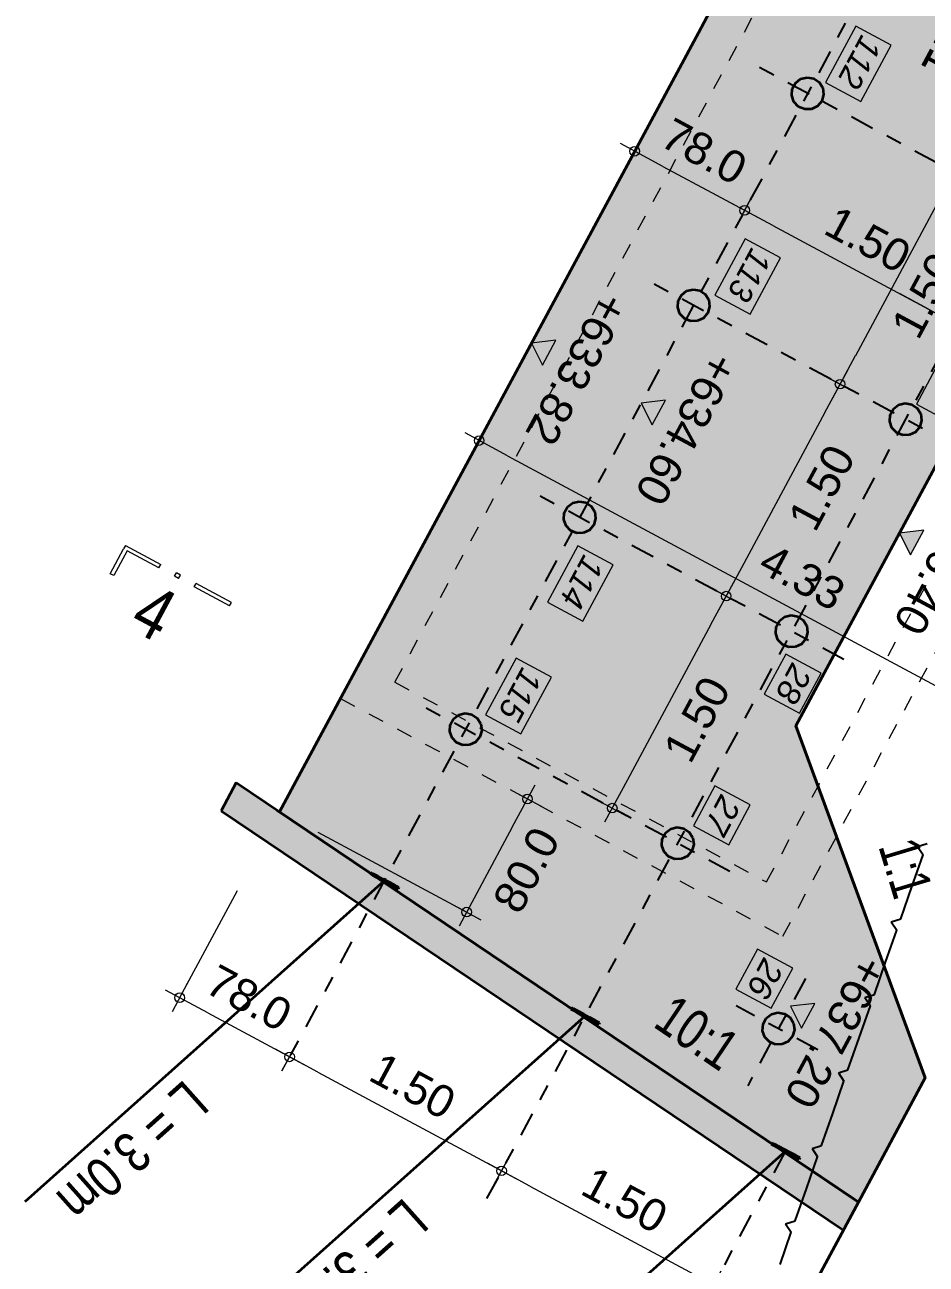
# Model space of a CAD drawing. Header units: metres. Extents: x 2711799 to 2711985, y 1236908 to 1237087.
# Drawn here: x 2711828.1 to 2711833.72, y 1236948.74 to 1236956.47 of the extents above; entities that cross this region are included whole.
import ezdxf

# ---------------------------------------------------------------- set-up
doc = ezdxf.new("R2010")
doc.units = ezdxf.units.M
doc.header["$PDMODE"] = 2
doc.header["$PDSIZE"] = -2
for name, pattern in [('ALL_S17', [0.0005, 0, -0.0005]), ('AUSGEZOGEN', [0]), ('PUNKT2_S9', [0.35, 0.15, -0.1, 0, -0.1])]:
    doc.linetypes.add(name, pattern=pattern)
for name, color, linetype, lineweight in [('XR$10$Bauteilachse', 7, 'PUNKT2_S9', 25), ('XR$10$Beton Ansicht', 7, 'AUSGEZOGEN', 35), ('XR$10$Betonierfugen', 7, 'AUSGEZOGEN', 25), ('XR$10$STANDARD_1', 7, 'AUSGEZOGEN', 13), ('XR$10$Text Decke', 7, 'AUSGEZOGEN', 18), ('XR$10$Vermassung Aushub Ebenen', 7, 'AUSGEZOGEN', 25), ('XR$10$Vermassung Decke', 7, 'AUSGEZOGEN', 18), ('XR$10$Vermassung Schnitte', 7, 'AUSGEZOGEN', 18), ('XR$10$Wand Beton bewehrt', 7, 'AUSGEZOGEN', 50), ('XR$11$Decke', 7, 'AUSGEZOGEN', 35)]:
    doc.layers.add(name, color=color, linetype=linetype, lineweight=lineweight)
doc.styles.add('ARIAL', font='arial.ttf')
doc.dimstyles.new('DIMSTYLE_4', dxfattribs={"dimtxt": 0.2, "dimasz": 0.2, "dimexe": 0, "dimexo": 0, "dimgap": 0.1, "dimtad": 2, "dimdec": 1, "dimlfac": 100, "dimrnd": 0.5, "dimzin": 4, "dimdsep": 46, "dimtxsty": 'ARIAL', "dimblk1": 'ALL_ML_KREIS', "dimblk2": 'ALL_ML_KREIS', "dimsah": 1, "dimcen": 0, "dimclrd": 7, "dimclre": 7, "dimclrt": 7, "dimadec": 0, "dimazin": 0, "dimtfac": 1, "dimtdec": 0, "dimtix": 1, "dimtmove": 2, "dimatfit": 3, "dimfxl": 0, "dimtzin": 0, "dimlwd": 0, "dimlwe": 18, "dimarcsym": 0})
doc.dimstyles.new('DIMSTYLE_6', dxfattribs={"dimtxt": 0.2, "dimasz": 0.2, "dimexe": 0, "dimexo": 0, "dimgap": 0.1, "dimtad": 2, "dimrnd": 0.005, "dimzin": 4, "dimdsep": 46, "dimtxsty": 'ARIAL', "dimblk1": 'ALL_ML_KREIS', "dimblk2": 'ALL_ML_KREIS', "dimsah": 1, "dimcen": 0, "dimclrd": 7, "dimclre": 7, "dimclrt": 7, "dimadec": 0, "dimazin": 0, "dimtfac": 1, "dimtdec": 0, "dimtix": 1, "dimtmove": 2, "dimatfit": 3, "dimfxl": 0, "dimtzin": 0, "dimlwd": 0, "dimlwe": 18, "dimarcsym": 0})
doc.dimstyles.new('DIMSTYLE_7', dxfattribs={"dimtxt": 0.2, "dimasz": 0.2, "dimexe": 0, "dimexo": 0, "dimgap": 0.1, "dimtad": 2, "dimdec": 1, "dimlfac": 100, "dimrnd": 0.5, "dimzin": 4, "dimdsep": 46, "dimtxsty": 'ARIAL', "dimblk1": 'ALL_ML_KREIS', "dimblk2": 'ALL_ML_KREIS', "dimsah": 1, "dimcen": 0, "dimclrd": 7, "dimclre": 7, "dimclrt": 7, "dimadec": 0, "dimazin": 0, "dimtfac": 1, "dimtdec": 0, "dimtix": 1, "dimtmove": 2, "dimatfit": 3, "dimfxl": 0, "dimtvp": 1.2, "dimtzin": 0, "dimlwd": 0, "dimlwe": 18, "dimarcsym": 0})

# ---------------------------------------------------------------- blocks, each defined once
blk = doc.blocks.new('MUSTERELEMENT_27')
at = {"layer": 'XR$10$Betonierfugen', "color": 7, "linetype": 'AUSGEZOGEN', "lineweight": 25, "transparency": 33554687}
for p, q in [((108.1253, -50.8872), (107.916, -50.9204)), ((107.6329, -50.9653), (107.4236, -50.9985)), ((107.8422, -50.9321), (107.6329, -50.9653)), ((107.8869, -50.9756), (107.8422, -50.9321)), ((107.8869, -50.9756), (107.916, -50.9204)), ((107.1404, -51.0434), (106.9311, -51.0766)), ((107.3497, -51.0102), (107.1404, -51.0434)), ((107.3945, -51.0537), (107.3497, -51.0102)), ((107.3945, -51.0537), (107.4236, -50.9985)), ((106.648, -51.1215), (106.4387, -51.1547)), ((106.8573, -51.0883), (106.648, -51.1215)), ((106.902, -51.1318), (106.8573, -51.0883)), ((106.902, -51.1318), (106.9311, -51.0766)), ((106.1555, -51.1996), (105.9462, -51.2328)), ((106.3648, -51.1664), (106.1555, -51.1996)), ((106.4096, -51.2099), (106.3648, -51.1664)), ((106.4096, -51.2099), (106.4387, -51.1547)), ((105.6631, -51.2777), (105.4538, -51.3109)), ((105.8724, -51.2445), (105.6631, -51.2777)), ((105.9171, -51.288), (105.8724, -51.2445)), ((105.9171, -51.288), (105.9462, -51.2328)), ((105.4247, -51.3661), (105.3799, -51.3226)), ((105.4247, -51.3661), (105.4538, -51.3109))]:
    blk.add_line(p, q, dxfattribs=at)
blk = doc.blocks.new('ALL_ML_KREIS')
at = {"color": 0, "linetype": 'ByBlock', "lineweight": -2}
for p, q in [((0, -0.5), (0, 0.5)), ((-1, 0), (0.5, 0))]:
    blk.add_line(p, q, dxfattribs=at)
blk.add_circle((0, 0), 0.15, dxfattribs=at)
blk = doc.blocks.new('*D1568')
at = {"layer": 'DEFPOINTS', "color": 0, "transparency": 16777216}
for p in [(2711831.2308, 1236951.6434), (2711829.9246, 1236951.4374), (2711830.852, 1236950.9388)]:
    blk.add_point(p, dxfattribs=at)
at = {"layer": 'XR$10$Vermassung Decke', "color": 7, "lineweight": 18, "transparency": 16777216}
blk.add_line((2711829.9246, 1236951.4374), (2711830.852, 1236950.9388), dxfattribs=at)
at = {"layer": 'XR$10$Vermassung Decke', "color": 7, "lineweight": 0, "transparency": 16777216}
blk.add_line((2711831.1361, 1236951.4673), (2711830.9467, 1236951.115), dxfattribs=at)
at = {"layer": 'XR$10$Vermassung Decke', "color": 7, "lineweight": 0, "transparency": 16777216, "xscale": 0.2, "yscale": 0.2, "zscale": 0.2}
for p, rotation in [((2711831.2308, 1236951.6434), 61.73568339642876), ((2711830.852, 1236950.9388), 241.7356833964287)]:
    blk.add_blockref('ALL_ML_KREIS', p, dxfattribs=dict(at, rotation=rotation))
at = {"layer": 'XR$10$Vermassung Decke', "color": 7, "lineweight": 18, "transparency": 16777216, "insert": (2711831.224, 1236951.2012), "char_height": 0.2, "width": 0.666667, "attachment_point": 5, "rotation": 61.73568, "style": 'ARIAL'}
blk.add_mtext('80.0', dxfattribs=at)
blk = doc.blocks.new('*D1536')
at = {"layer": 'DEFPOINTS', "color": 0, "transparency": 16777216}
for p in [(2711833.8896, 1236955.5502), (2711833.1792, 1236954.2291), (2711833.1792, 1236954.2291)]:
    blk.add_point(p, dxfattribs=at)
at = {"layer": 'XR$10$Vermassung Decke', "color": 7, "lineweight": 0, "transparency": 16777216}
blk.add_line((2711833.7948, 1236955.3741), (2711833.274, 1236954.4052), dxfattribs=at)
at = {"layer": 'XR$10$Vermassung Decke', "color": 7, "lineweight": 0, "transparency": 16777216, "xscale": 0.2, "yscale": 0.2, "zscale": 0.2}
for p, rotation in [((2711833.8896, 1236955.5502), 61.73568339642876), ((2711833.1792, 1236954.2291), 241.7356833964287)]:
    blk.add_blockref('ALL_ML_KREIS', p, dxfattribs=dict(at, rotation=rotation))
at = {"layer": 'XR$10$Vermassung Decke', "color": 7, "lineweight": 18, "transparency": 16777216, "insert": (2711833.7077, 1236954.7825), "char_height": 0.2, "width": 0.666667, "attachment_point": 5, "rotation": 61.73568, "style": 'ARIAL'}
blk.add_mtext('1.50', dxfattribs=at)
blk = doc.blocks.new('*D1537')
at = {"layer": 'DEFPOINTS', "color": 0, "transparency": 16777216}
for p in [(2711833.1792, 1236954.2291), (2711832.4689, 1236952.9079), (2711832.4689, 1236952.9079)]:
    blk.add_point(p, dxfattribs=at)
at = {"layer": 'XR$10$Vermassung Decke', "color": 7, "lineweight": 0, "transparency": 16777216}
blk.add_line((2711833.0845, 1236954.0529), (2711832.5636, 1236953.0841), dxfattribs=at)
at = {"layer": 'XR$10$Vermassung Decke', "color": 7, "lineweight": 0, "transparency": 16777216, "xscale": 0.2, "yscale": 0.2, "zscale": 0.2}
for p, rotation in [((2711833.1792, 1236954.2291), 61.73568339642876), ((2711832.4689, 1236952.9079), 241.7356833964287)]:
    blk.add_blockref('ALL_ML_KREIS', p, dxfattribs=dict(at, rotation=rotation))
at = {"layer": 'XR$10$Vermassung Decke', "color": 7, "lineweight": 18, "transparency": 16777216, "insert": (2711833.0645, 1236953.5842), "char_height": 0.2, "width": 0.666667, "attachment_point": 5, "rotation": 61.73568, "style": 'ARIAL'}
blk.add_mtext('1.50', dxfattribs=at)
blk = doc.blocks.new('*D1538')
at = {"layer": 'DEFPOINTS', "color": 0, "transparency": 16777216}
for p in [(2711832.4689, 1236952.9079), (2711831.7586, 1236951.5868), (2711831.7586, 1236951.5868)]:
    blk.add_point(p, dxfattribs=at)
at = {"layer": 'XR$10$Vermassung Decke', "color": 7, "lineweight": 0, "transparency": 16777216}
blk.add_line((2711832.3742, 1236952.7318), (2711831.8533, 1236951.7629), dxfattribs=at)
at = {"layer": 'XR$10$Vermassung Decke', "color": 7, "lineweight": 0, "transparency": 16777216, "xscale": 0.2, "yscale": 0.2, "zscale": 0.2}
for p, rotation in [((2711832.4689, 1236952.9079), 61.73568339642876), ((2711831.7586, 1236951.5868), 241.7356833964287)]:
    blk.add_blockref('ALL_ML_KREIS', p, dxfattribs=dict(at, rotation=rotation))
at = {"layer": 'XR$10$Vermassung Decke', "color": 7, "lineweight": 18, "transparency": 16777216, "insert": (2711832.2871, 1236952.1402), "char_height": 0.2, "width": 0.666667, "attachment_point": 5, "rotation": 61.73568, "style": 'ARIAL'}
blk.add_mtext('1.50', dxfattribs=at)
blk = doc.blocks.new('*D1539')
at = {"layer": 'DEFPOINTS', "color": 0, "transparency": 16777216}
for p in [(2711830.9295, 1236953.8776), (2711834.7433, 1236951.8272), (2711833.8261, 1236950.1213)]:
    blk.add_point(p, dxfattribs=at)
at = {"layer": 'XR$10$Vermassung Decke', "color": 7, "lineweight": 0, "transparency": 16777216}
blk.add_line((2711831.1057, 1236953.7829), (2711834.5671, 1236951.9219), dxfattribs=at)
at = {"layer": 'XR$10$Vermassung Decke', "color": 7, "lineweight": 18, "transparency": 16777216}
blk.add_line((2711833.8261, 1236950.1213), (2711834.7433, 1236951.8272), dxfattribs=at)
at = {"layer": 'XR$10$Vermassung Decke', "color": 7, "lineweight": 0, "transparency": 16777216, "xscale": 0.2, "yscale": 0.2, "zscale": 0.2}
for p, rotation in [((2711830.9295, 1236953.8776), 151.7356834027459), ((2711834.7433, 1236951.8272), 331.7356834027458)]:
    blk.add_blockref('ALL_ML_KREIS', p, dxfattribs=dict(at, rotation=rotation))
at = {"layer": 'XR$10$Vermassung Decke', "color": 7, "lineweight": 18, "transparency": 16777216, "insert": (2711832.9434, 1236953.026), "char_height": 0.2, "width": 0.666667, "attachment_point": 5, "rotation": 331.73568, "style": 'ARIAL'}
blk.add_mtext('4.33', dxfattribs=at)
blk = doc.blocks.new('*D1540')
at = {"layer": 'DEFPOINTS', "color": 0, "transparency": 16777216}
for p in [(2711829.4212, 1236951.0721), (2711829.7479, 1236950.0365), (2711829.7479, 1236950.0365)]:
    blk.add_point(p, dxfattribs=at)
at = {"layer": 'XR$10$Vermassung Decke', "color": 7, "lineweight": 18, "transparency": 16777216}
blk.add_line((2711829.4212, 1236951.0721), (2711829.0625, 1236950.405), dxfattribs=at)
at = {"layer": 'XR$10$Vermassung Decke', "color": 7, "lineweight": 0, "transparency": 16777216}
blk.add_line((2711829.2387, 1236950.3103), (2711829.5718, 1236950.1312), dxfattribs=at)
at = {"layer": 'XR$10$Vermassung Decke', "color": 7, "lineweight": 0, "transparency": 16777216, "xscale": 0.2, "yscale": 0.2, "zscale": 0.2}
for p, rotation in [((2711829.0625, 1236950.405), 151.7356834027459), ((2711829.7479, 1236950.0365), 331.7356834027458)]:
    blk.add_blockref('ALL_ML_KREIS', p, dxfattribs=dict(at, rotation=rotation))
at = {"layer": 'XR$10$Vermassung Decke', "color": 7, "lineweight": 18, "transparency": 16777216, "insert": (2711829.4948, 1236950.4035), "char_height": 0.2, "width": 0.666667, "attachment_point": 5, "rotation": 331.73568, "style": 'ARIAL'}
blk.add_mtext('78.0', dxfattribs=at)
blk = doc.blocks.new('*D1541')
at = {"layer": 'DEFPOINTS', "color": 0, "transparency": 16777216}
for p in [(2711829.7479, 1236950.0365), (2711831.0691, 1236949.3261), (2711831.0691, 1236949.3261)]:
    blk.add_point(p, dxfattribs=at)
at = {"layer": 'XR$10$Vermassung Decke', "color": 7, "lineweight": 0, "transparency": 16777216}
blk.add_line((2711829.9241, 1236949.9417), (2711830.8929, 1236949.4209), dxfattribs=at)
at = {"layer": 'XR$10$Vermassung Decke', "color": 7, "lineweight": 0, "transparency": 16777216, "xscale": 0.2, "yscale": 0.2, "zscale": 0.2}
for p, rotation in [((2711829.7479, 1236950.0365), 151.7356834027459), ((2711831.0691, 1236949.3261), 331.7356834027458)]:
    blk.add_blockref('ALL_ML_KREIS', p, dxfattribs=dict(at, rotation=rotation))
at = {"layer": 'XR$10$Vermassung Decke', "color": 7, "lineweight": 18, "transparency": 16777216, "insert": (2711830.5157, 1236949.8546), "char_height": 0.2, "width": 0.666667, "attachment_point": 5, "rotation": 331.73568, "style": 'ARIAL'}
blk.add_mtext('1.50', dxfattribs=at)
blk = doc.blocks.new('*D1542')
at = {"layer": 'DEFPOINTS', "color": 0, "transparency": 16777216}
for p in [(2711831.0691, 1236949.3261), (2711832.3903, 1236948.6158), (2711832.3903, 1236948.6158)]:
    blk.add_point(p, dxfattribs=at)
at = {"layer": 'XR$10$Vermassung Decke', "color": 7, "lineweight": 0, "transparency": 16777216}
blk.add_line((2711831.2453, 1236949.2314), (2711832.2141, 1236948.7105), dxfattribs=at)
at = {"layer": 'XR$10$Vermassung Decke', "color": 7, "lineweight": 0, "transparency": 16777216, "xscale": 0.2, "yscale": 0.2, "zscale": 0.2}
for p, rotation in [((2711831.0691, 1236949.3261), 151.7356834027459), ((2711832.3903, 1236948.6158), 331.7356834027458)]:
    blk.add_blockref('ALL_ML_KREIS', p, dxfattribs=dict(at, rotation=rotation))
at = {"layer": 'XR$10$Vermassung Decke', "color": 7, "lineweight": 18, "transparency": 16777216, "insert": (2711831.8369, 1236949.1443), "char_height": 0.2, "width": 0.666667, "attachment_point": 5, "rotation": 331.73568, "style": 'ARIAL'}
blk.add_mtext('1.50', dxfattribs=at)
blk = doc.blocks.new('*D1498')
at = {"layer": 'DEFPOINTS', "color": 0, "transparency": 16777216}
for p in [(2711831.899, 1236955.6808), (2711832.5844, 1236955.3123), (2711832.5844, 1236955.3123)]:
    blk.add_point(p, dxfattribs=at)
at = {"layer": 'XR$10$Vermassung Decke', "color": 7, "lineweight": 0, "transparency": 16777216}
blk.add_line((2711832.0752, 1236955.5861), (2711832.4083, 1236955.407), dxfattribs=at)
at = {"layer": 'XR$10$Vermassung Decke', "color": 7, "lineweight": 0, "transparency": 16777216, "xscale": 0.2, "yscale": 0.2, "zscale": 0.2}
for p, rotation in [((2711831.899, 1236955.6808), 151.7356834027459), ((2711832.5844, 1236955.3123), 331.7356834027458)]:
    blk.add_blockref('ALL_ML_KREIS', p, dxfattribs=dict(at, rotation=rotation))
at = {"layer": 'XR$10$Vermassung Decke', "color": 7, "lineweight": 18, "transparency": 16777216, "insert": (2711832.3313, 1236955.6793), "char_height": 0.2, "width": 0.666667, "attachment_point": 5, "rotation": 331.73568, "style": 'ARIAL'}
blk.add_mtext('78.0', dxfattribs=at)
blk = doc.blocks.new('*D1499')
at = {"layer": 'DEFPOINTS', "color": 0, "transparency": 16777216}
for p in [(2711832.5844, 1236955.3123), (2711833.9056, 1236954.602), (2711833.9056, 1236954.602)]:
    blk.add_point(p, dxfattribs=at)
at = {"layer": 'XR$10$Vermassung Decke', "color": 7, "lineweight": 0, "transparency": 16777216}
blk.add_line((2711832.7606, 1236955.2176), (2711833.7294, 1236954.6967), dxfattribs=at)
at = {"layer": 'XR$10$Vermassung Decke', "color": 7, "lineweight": 0, "transparency": 16777216, "xscale": 0.2, "yscale": 0.2, "zscale": 0.2}
for p, rotation in [((2711832.5844, 1236955.3123), 151.7356834027459), ((2711833.9056, 1236954.602), 331.7356834027458)]:
    blk.add_blockref('ALL_ML_KREIS', p, dxfattribs=dict(at, rotation=rotation))
at = {"layer": 'XR$10$Vermassung Decke', "color": 7, "lineweight": 18, "transparency": 16777216, "insert": (2711833.3522, 1236955.1304), "char_height": 0.2, "width": 0.666667, "attachment_point": 5, "rotation": 331.73568, "style": 'ARIAL'}
blk.add_mtext('1.50', dxfattribs=at)
blk = doc.blocks.new('*D1500')
at = {"layer": 'DEFPOINTS', "color": 0, "transparency": 16777216}
for p in [(2711833.9056, 1236954.602), (2711834.1714, 1236954.4591), (2711834.1714, 1236954.4591)]:
    blk.add_point(p, dxfattribs=at)
at = {"layer": 'XR$10$Vermassung Decke', "color": 7, "lineweight": 0, "transparency": 16777216}
for p, q in [((2711833.7294, 1236954.6967), (2711833.5533, 1236954.7914)), ((2711833.9056, 1236954.602), (2711834.1714, 1236954.4591)), ((2711834.3475, 1236954.3643), (2711834.5237, 1236954.2696))]:
    blk.add_line(p, q, dxfattribs=at)
at = {"layer": 'XR$10$Vermassung Decke', "color": 7, "lineweight": 0, "transparency": 16777216, "xscale": 0.2, "yscale": 0.2, "zscale": 0.2}
for p, rotation in [((2711833.9056, 1236954.602), 331.7356834027458), ((2711834.1714, 1236954.4591), 151.7356834027459)]:
    blk.add_blockref('ALL_ML_KREIS', p, dxfattribs=dict(at, rotation=rotation))
at = {"layer": 'XR$10$Vermassung Decke', "color": 7, "lineweight": 18, "transparency": 16777216, "insert": (2711834.397, 1236954.5689), "char_height": 0.2, "width": 0.666667, "attachment_point": 5, "rotation": 331.73568, "style": 'ARIAL'}
blk.add_mtext('30.0', dxfattribs=at)
blk = doc.blocks.new('COMPLEX_KOTENVERMASSUNG_4')
at = {"layer": 'XR$10$Vermassung Schnitte', "linetype": 'AUSGEZOGEN', "lineweight": 18, "transparency": 33554687}
for points in [[(106.7654, -51.4669), (106.5904, -51.4669), (106.6779, -51.5919)], [(103.8454, -52.2652), (103.6704, -52.2652), (103.7579, -52.3902)], [(103.895, -54.0669), (103.72, -54.0669), (103.8075, -54.1919)], [(103.8891, -54.8452), (103.7141, -54.8452), (103.8016, -54.9702)]]:
    blk.add_hatch(color=7, dxfattribs=at).paths.add_polyline_path(points)
at = {"layer": 'XR$10$Vermassung Schnitte', "color": 7, "linetype": 'AUSGEZOGEN', "lineweight": 18, "transparency": 33554687}
for p, q in [((106.7654, -51.4669), (106.5904, -51.4669)), ((106.5904, -51.4669), (106.6779, -51.5919)), ((106.6779, -51.5919), (106.7654, -51.4669)), ((106.6779, -51.5919), (106.6779, -51.5919)), ((106.6779, -51.5919), (106.6779, -51.5919)), ((106.6779, -51.5919), (106.6779, -51.5919)), ((106.6779, -51.5919), (106.6779, -51.5919)), ((103.8454, -52.2652), (103.6704, -52.2652)), ((103.6704, -52.2652), (103.7579, -52.3902)), ((103.7579, -52.3902), (103.8454, -52.2652)), ((103.7579, -52.3902), (103.7579, -52.3902)), ((103.7579, -52.3902), (103.7579, -52.3902)), ((103.7579, -52.3902), (103.7579, -52.3902)), ((103.7579, -52.3902), (103.7579, -52.3902)), ((103.895, -54.0669), (103.72, -54.0669)), ((103.72, -54.0669), (103.8075, -54.1919)), ((103.8075, -54.1919), (103.895, -54.0669)), ((103.8075, -54.1919), (103.8075, -54.1919)), ((103.8075, -54.1919), (103.8075, -54.1919)), ((103.8075, -54.1919), (103.8075, -54.1919)), ((103.8075, -54.1919), (103.8075, -54.1919)), ((103.8891, -54.8452), (103.7141, -54.8452)), ((103.7141, -54.8452), (103.8016, -54.9702)), ((103.8016, -54.9702), (103.8891, -54.8452)), ((103.8016, -54.9702), (103.8016, -54.9702)), ((103.8016, -54.9702), (103.8016, -54.9702)), ((103.8016, -54.9702), (103.8016, -54.9702)), ((103.8016, -54.9702), (103.8016, -54.9702))]:
    blk.add_line(p, q, dxfattribs=at)
at = {"layer": 'XR$10$Vermassung Schnitte', "color": 7, "linetype": 'AUSGEZOGEN', "lineweight": 18, "transparency": 33554687, "char_height": 0.2, "width": 1.11716, "attachment_point": 7, "style": 'ARIAL'}
for s, insert in [('\\W1.00;+637.20', (106.1758, -51.3669)), ('\\W1.00;+636.40', (103.2557, -52.1652)), ('\\W1.00;+634.60', (103.3054, -53.9669)), ('\\W1.00;+633.82', (103.3001, -54.7452))]:
    blk.add_mtext(s, dxfattribs=dict(at, insert=insert))

msp = doc.modelspace()

# ---------------------------------------------------------------- hatches: boundary and pattern name
at = {"layer": 'XR$10$Wand Beton bewehrt', "linetype": 'AUSGEZOGEN', "lineweight": 35, "transparency": 33554687}
for points in [[(2711833.0376, 1236955.9621), (2711833.0645, 1236955.9938), (2711833.0762, 1236956.0337), (2711833.0706, 1236956.0749), (2711833.0487, 1236956.1103), (2711833.0143, 1236956.1337), (2711832.9734, 1236956.1411), (2711832.933, 1236956.1312), (2711832.9001, 1236956.1058), (2711832.8804, 1236956.0692), (2711832.8773, 1236956.0277), (2711832.8914, 1236955.9886), (2711832.9201, 1236955.9585), (2711832.9586, 1236955.9428), (2711833.0002, 1236955.944)], [(2711832.2899, 1236954.6229), (2711832.3273, 1236954.6409), (2711832.3542, 1236954.6727), (2711832.3658, 1236954.7126), (2711832.3602, 1236954.7538), (2711832.3384, 1236954.7891), (2711832.304, 1236954.8125), (2711832.2631, 1236954.82), (2711832.2227, 1236954.8101), (2711832.1898, 1236954.7846), (2711832.1701, 1236954.748), (2711832.167, 1236954.7065), (2711832.1811, 1236954.6674), (2711832.2098, 1236954.6374), (2711832.2483, 1236954.6216)], [(2711833.6485, 1236953.9306), (2711833.6754, 1236953.9623), (2711833.687, 1236954.0023), (2711833.6814, 1236954.0435), (2711833.6595, 1236954.0788), (2711833.6252, 1236954.1022), (2711833.5843, 1236954.1096), (2711833.5439, 1236954.0998), (2711833.511, 1236954.0743), (2711833.4913, 1236954.0377), (2711833.4882, 1236953.9962), (2711833.5022, 1236953.9571), (2711833.531, 1236953.9271), (2711833.5695, 1236953.9113), (2711833.611, 1236953.9126)], [(2711831.617, 1236953.3198), (2711831.6439, 1236953.3515), (2711831.6555, 1236953.3914), (2711831.6499, 1236953.4326), (2711831.6281, 1236953.468), (2711831.5937, 1236953.4914), (2711831.5528, 1236953.4988), (2711831.5124, 1236953.4889), (2711831.4795, 1236953.4635), (2711831.4598, 1236953.4269), (2711831.4567, 1236953.3854), (2711831.4708, 1236953.3462), (2711831.4995, 1236953.3162), (2711831.538, 1236953.3004), (2711831.5796, 1236953.3017)], [(2711832.9382, 1236952.6095), (2711832.965, 1236952.6412), (2711832.9767, 1236952.6811), (2711832.9711, 1236952.7223), (2711832.9492, 1236952.7577), (2711832.9149, 1236952.7811), (2711832.8739, 1236952.7885), (2711832.8335, 1236952.7786), (2711832.8007, 1236952.7532), (2711832.781, 1236952.7165), (2711832.7779, 1236952.6751), (2711832.7919, 1236952.6359), (2711832.8207, 1236952.6059), (2711832.8592, 1236952.5901), (2711832.9007, 1236952.5914)], [(2711830.9067, 1236951.9986), (2711830.9336, 1236952.0303), (2711830.9452, 1236952.0703), (2711830.9396, 1236952.1115), (2711830.9178, 1236952.1468), (2711830.8834, 1236952.1702), (2711830.8425, 1236952.1776), (2711830.8021, 1236952.1678), (2711830.7692, 1236952.1423), (2711830.7495, 1236952.1057), (2711830.7464, 1236952.0642), (2711830.7605, 1236952.0251), (2711830.7892, 1236951.995), (2711830.8277, 1236951.9793), (2711830.8692, 1236951.9805)], [(2711832.2279, 1236951.2883), (2711832.2547, 1236951.32), (2711832.2664, 1236951.3599), (2711832.2608, 1236951.4011), (2711832.2389, 1236951.4365), (2711832.2045, 1236951.4599), (2711832.1636, 1236951.4673), (2711832.1232, 1236951.4575), (2711832.0904, 1236951.432), (2711832.0707, 1236951.3954), (2711832.0676, 1236951.3539), (2711832.0816, 1236951.3148), (2711832.1104, 1236951.2847), (2711832.1488, 1236951.269), (2711832.1904, 1236951.2702)], [(2711832.8183, 1236950.1152), (2711832.8558, 1236950.1332), (2711832.8826, 1236950.165), (2711832.8943, 1236950.2049), (2711832.8887, 1236950.2461), (2711832.8668, 1236950.2815), (2711832.8325, 1236950.3049), (2711832.7915, 1236950.3123), (2711832.7511, 1236950.3024), (2711832.7183, 1236950.277), (2711832.6986, 1236950.2403), (2711832.6955, 1236950.1989), (2711832.7095, 1236950.1597), (2711832.7383, 1236950.1297), (2711832.7767, 1236950.1139)]]:
    msp.add_hatch(color=6, dxfattribs=at).paths.add_polyline_path(points)
at = {"layer": 'XR$11$Decke', "lineweight": 25, "transparency": 33554687}
for points in [[(2711837.7361, 1236961.0893), (2711834.1378, 1236959.8449), (2711829.6855, 1236951.5637), (2711833.2942, 1236949.1319), (2711833.7102, 1236949.9056), (2711832.9029, 1236952.0996)], [(2711833.2942, 1236949.1319), (2711829.4152, 1236951.7459), (2711829.3205, 1236951.5697), (2711833.1995, 1236948.9558)]]:
    msp.add_hatch(color=131, dxfattribs=at).paths.add_polyline_path(points)

# ---------------------------------------------------------------- linework, layer by layer
at = {"layer": 'XR$10$Bauteilachse', "transparency": 33554687}
for p, q in [((2711836.5875, 1236959.5902, 640.05), (2711830.9666, 1236949.1355, 640.05)), ((2711834.6081, 1236959.0763, 640.05), (2711829.7165, 1236949.9779, 640.05)), ((2711833.9132, 1236953.8345, 640.05), (2711831.9402, 1236954.8952, 640.05)), ((2711833.2029, 1236952.5133, 640.05), (2711831.2299, 1236953.5741, 640.05)), ((2711832.4925, 1236951.1922, 640.05), (2711830.5196, 1236952.2529, 640.05)), ((2711832.963, 1236950.5258, 640.05), (2711832.6031, 1236949.8564, 640.05)), ((2711833.0412, 1236950.0797, 640.05), (2711832.5303, 1236950.3544, 640.05)), ((2711832.8365, 1236949.4458, 640.05), (2711832.1593, 1236948.1863, 640.05))]:
    msp.add_line(p, q, dxfattribs=at)
at = {"layer": 'XR$10$Beton Ansicht', "transparency": 33554687}
for p, q in [((2711837.7361, 1236961.0893, 640.05), (2711832.9028, 1236952.0995, 640.05)), ((2711832.9028, 1236952.0995, 640.05), (2711837.7361, 1236961.0893, 640.05)), ((2711832.2959, 1236956.419, 640.05), (2711832.3669, 1236956.5511, 640.05)), ((2711832.2959, 1236956.419, 640.05), (2711832.3669, 1236956.5511, 640.05)), ((2711832.3669, 1236956.5511, 640.05), (2711832.2959, 1236956.419, 640.05)), ((2711829.6855, 1236951.5637, 640.05), (2711832.2959, 1236956.419, 640.05)), ((2711829.6855, 1236951.5637, 640.05), (2711832.2959, 1236956.419, 640.05)), ((2711832.2959, 1236956.419, 640.05), (2711829.6855, 1236951.5637, 640.05)), ((2711832.9001, 1236956.1058, 640.05), (2711832.933, 1236956.1312, 640.05)), ((2711832.933, 1236956.1312, 640.05), (2711832.9734, 1236956.1411, 640.05)), ((2711832.9734, 1236956.1411, 640.05), (2711833.0143, 1236956.1337, 640.05)), ((2711833.0143, 1236956.1337, 640.05), (2711833.0487, 1236956.1103, 640.05)), ((2711832.8773, 1236956.0277, 640.05), (2711832.8804, 1236956.0692, 640.05)), ((2711832.8804, 1236956.0692, 640.05), (2711832.9001, 1236956.1058, 640.05)), ((2711833.0487, 1236956.1103, 640.05), (2711833.0706, 1236956.0749, 640.05)), ((2711833.0706, 1236956.0749, 640.05), (2711833.0762, 1236956.0337, 640.05)), ((2711832.8914, 1236955.9886, 640.05), (2711832.8773, 1236956.0277, 640.05)), ((2711832.9201, 1236955.9585, 640.05), (2711832.8914, 1236955.9886, 640.05)), ((2711833.0645, 1236955.9938, 640.05), (2711833.0376, 1236955.9621, 640.05)), ((2711833.0762, 1236956.0337, 640.05), (2711833.0645, 1236955.9938, 640.05)), ((2711832.9586, 1236955.9428, 640.05), (2711832.9201, 1236955.9585, 640.05)), ((2711833.0002, 1236955.944, 640.05), (2711832.9586, 1236955.9428, 640.05)), ((2711833.0376, 1236955.9621, 640.05), (2711833.0002, 1236955.944, 640.05)), ((2711832.1898, 1236954.7846, 640.05), (2711832.2227, 1236954.8101, 640.05)), ((2711832.2227, 1236954.8101, 640.05), (2711832.2631, 1236954.82, 640.05)), ((2711832.2631, 1236954.82, 640.05), (2711832.304, 1236954.8125, 640.05)), ((2711832.304, 1236954.8125, 640.05), (2711832.3384, 1236954.7891, 640.05)), ((2711832.167, 1236954.7065, 640.05), (2711832.1701, 1236954.748, 640.05)), ((2711832.1701, 1236954.748, 640.05), (2711832.1898, 1236954.7846, 640.05)), ((2711832.3384, 1236954.7891, 640.05), (2711832.3602, 1236954.7538, 640.05)), ((2711832.3602, 1236954.7538, 640.05), (2711832.3658, 1236954.7126, 640.05)), ((2711832.1811, 1236954.6674, 640.05), (2711832.167, 1236954.7065, 640.05)), ((2711832.2098, 1236954.6374, 640.05), (2711832.1811, 1236954.6674, 640.05)), ((2711832.3542, 1236954.6727, 640.05), (2711832.3273, 1236954.6409, 640.05)), ((2711832.3658, 1236954.7126, 640.05), (2711832.3542, 1236954.6727, 640.05)), ((2711832.2483, 1236954.6216, 640.05), (2711832.2098, 1236954.6374, 640.05)), ((2711832.2899, 1236954.6229, 640.05), (2711832.2483, 1236954.6216, 640.05)), ((2711832.3273, 1236954.6409, 640.05), (2711832.2899, 1236954.6229, 640.05)), ((2711833.5439, 1236954.0998, 640.05), (2711833.5843, 1236954.1096, 640.05)), ((2711833.5843, 1236954.1096, 640.05), (2711833.6252, 1236954.1022, 640.05)), ((2711833.4882, 1236953.9962, 640.05), (2711833.4913, 1236954.0377, 640.05)), ((2711833.4913, 1236954.0377, 640.05), (2711833.511, 1236954.0743, 640.05)), ((2711833.511, 1236954.0743, 640.05), (2711833.5439, 1236954.0998, 640.05)), ((2711833.6252, 1236954.1022, 640.05), (2711833.6595, 1236954.0788, 640.05)), ((2711833.6595, 1236954.0788, 640.05), (2711833.6814, 1236954.0435, 640.05)), ((2711833.6814, 1236954.0435, 640.05), (2711833.687, 1236954.0023, 640.05)), ((2711833.5022, 1236953.9571, 640.05), (2711833.4882, 1236953.9962, 640.05)), ((2711833.531, 1236953.9271, 640.05), (2711833.5022, 1236953.9571, 640.05)), ((2711833.6754, 1236953.9623, 640.05), (2711833.6485, 1236953.9306, 640.05)), ((2711833.687, 1236954.0023, 640.05), (2711833.6754, 1236953.9623, 640.05)), ((2711833.5695, 1236953.9113, 640.05), (2711833.531, 1236953.9271, 640.05)), ((2711833.611, 1236953.9126, 640.05), (2711833.5695, 1236953.9113, 640.05)), ((2711833.6485, 1236953.9306, 640.05), (2711833.611, 1236953.9126, 640.05)), ((2711831.5124, 1236953.4889, 640.05), (2711831.5528, 1236953.4988, 640.05)), ((2711831.5528, 1236953.4988, 640.05), (2711831.5937, 1236953.4914, 640.05)), ((2711831.5937, 1236953.4914, 640.05), (2711831.6281, 1236953.468, 640.05)), ((2711831.4567, 1236953.3854, 640.05), (2711831.4598, 1236953.4269, 640.05)), ((2711831.4598, 1236953.4269, 640.05), (2711831.4795, 1236953.4635, 640.05)), ((2711831.4795, 1236953.4635, 640.05), (2711831.5124, 1236953.4889, 640.05)), ((2711831.6281, 1236953.468, 640.05), (2711831.6499, 1236953.4326, 640.05)), ((2711831.6499, 1236953.4326, 640.05), (2711831.6555, 1236953.3914, 640.05)), ((2711831.4708, 1236953.3462, 640.05), (2711831.4567, 1236953.3854, 640.05)), ((2711831.4995, 1236953.3162, 640.05), (2711831.4708, 1236953.3462, 640.05)), ((2711831.6439, 1236953.3515, 640.05), (2711831.617, 1236953.3198, 640.05)), ((2711831.6555, 1236953.3914, 640.05), (2711831.6439, 1236953.3515, 640.05)), ((2711831.538, 1236953.3004, 640.05), (2711831.4995, 1236953.3162, 640.05)), ((2711831.5796, 1236953.3017, 640.05), (2711831.538, 1236953.3004, 640.05)), ((2711831.617, 1236953.3198, 640.05), (2711831.5796, 1236953.3017, 640.05)), ((2711832.781, 1236952.7165, 640.05), (2711832.8007, 1236952.7532, 640.05)), ((2711832.8007, 1236952.7532, 640.05), (2711832.8335, 1236952.7786, 640.05)), ((2711832.8335, 1236952.7786, 640.05), (2711832.8739, 1236952.7885, 640.05)), ((2711832.8739, 1236952.7885, 640.05), (2711832.9149, 1236952.7811, 640.05)), ((2711832.9149, 1236952.7811, 640.05), (2711832.9492, 1236952.7577, 640.05)), ((2711832.9492, 1236952.7577, 640.05), (2711832.9711, 1236952.7223, 640.05)), ((2711832.9711, 1236952.7223, 640.05), (2711832.9767, 1236952.6811, 640.05)), ((2711832.7779, 1236952.6751, 640.05), (2711832.781, 1236952.7165, 640.05)), ((2711832.7919, 1236952.6359, 640.05), (2711832.7779, 1236952.6751, 640.05)), ((2711832.965, 1236952.6412, 640.05), (2711832.9382, 1236952.6095, 640.05)), ((2711832.9767, 1236952.6811, 640.05), (2711832.965, 1236952.6412, 640.05)), ((2711832.8207, 1236952.6059, 640.05), (2711832.7919, 1236952.6359, 640.05)), ((2711832.8592, 1236952.5901, 640.05), (2711832.8207, 1236952.6059, 640.05)), ((2711832.9007, 1236952.5914, 640.05), (2711832.8592, 1236952.5901, 640.05)), ((2711832.9382, 1236952.6095, 640.05), (2711832.9007, 1236952.5914, 640.05)), ((2711830.8021, 1236952.1678, 640.05), (2711830.8425, 1236952.1776, 640.05)), ((2711830.8425, 1236952.1776, 640.05), (2711830.8834, 1236952.1702, 640.05)), ((2711830.7464, 1236952.0642, 640.05), (2711830.7495, 1236952.1057, 640.05)), ((2711830.7495, 1236952.1057, 640.05), (2711830.7692, 1236952.1423, 640.05)), ((2711830.7692, 1236952.1423, 640.05), (2711830.8021, 1236952.1678, 640.05)), ((2711830.8834, 1236952.1702, 640.05), (2711830.9178, 1236952.1468, 640.05)), ((2711830.9178, 1236952.1468, 640.05), (2711830.9396, 1236952.1115, 640.05)), ((2711830.9396, 1236952.1115, 640.05), (2711830.9452, 1236952.0703, 640.05)), ((2711830.7605, 1236952.0251, 640.05), (2711830.7464, 1236952.0642, 640.05)), ((2711830.7892, 1236951.995, 640.05), (2711830.7605, 1236952.0251, 640.05)), ((2711830.9336, 1236952.0303, 640.05), (2711830.9067, 1236951.9986, 640.05)), ((2711830.9452, 1236952.0703, 640.05), (2711830.9336, 1236952.0303, 640.05)), ((2711833.7102, 1236949.9056, 640.05), (2711832.9028, 1236952.0995, 640.05)), ((2711832.9028, 1236952.0995, 640.05), (2711833.7102, 1236949.9056, 640.05)), ((2711832.9029, 1236952.0996, 640.05), (2711833.7102, 1236949.9057, 640.05)), ((2711830.8277, 1236951.9793, 640.05), (2711830.7892, 1236951.995, 640.05)), ((2711830.8692, 1236951.9805, 640.05), (2711830.8277, 1236951.9793, 640.05)), ((2711830.9067, 1236951.9986, 640.05), (2711830.8692, 1236951.9805, 640.05)), ((2711829.4152, 1236951.7459, 640.05), (2711829.3205, 1236951.5697, 640.05)), ((2711829.4152, 1236951.7459, 640.05), (2711832.9685, 1236949.3514, 640.05)), ((2711829.3205, 1236951.5697, 640.05), (2711833.1995, 1236948.9558, 640.05)), ((2711833.2942, 1236949.1319, 640.05), (2711829.6688, 1236951.575, 640.05)), ((2711833.2942, 1236949.1319, 640.05), (2711829.6688, 1236951.575, 640.05)), ((2711829.6688, 1236951.575, 640.05), (2711833.2942, 1236949.1319, 640.05)), ((2711832.0707, 1236951.3954, 640.05), (2711832.0904, 1236951.432, 640.05)), ((2711832.0904, 1236951.432, 640.05), (2711832.1232, 1236951.4575, 640.05)), ((2711832.1232, 1236951.4575, 640.05), (2711832.1636, 1236951.4673, 640.05)), ((2711832.1636, 1236951.4673, 640.05), (2711832.2045, 1236951.4599, 640.05)), ((2711832.2045, 1236951.4599, 640.05), (2711832.2389, 1236951.4365, 640.05)), ((2711832.2389, 1236951.4365, 640.05), (2711832.2608, 1236951.4011, 640.05)), ((2711832.0676, 1236951.3539, 640.05), (2711832.0707, 1236951.3954, 640.05)), ((2711832.0816, 1236951.3148, 640.05), (2711832.0676, 1236951.3539, 640.05)), ((2711832.2664, 1236951.3599, 640.05), (2711832.2547, 1236951.32, 640.05)), ((2711832.2608, 1236951.4011, 640.05), (2711832.2664, 1236951.3599, 640.05)), ((2711832.1104, 1236951.2847, 640.05), (2711832.0816, 1236951.3148, 640.05)), ((2711832.1488, 1236951.269, 640.05), (2711832.1104, 1236951.2847, 640.05)), ((2711832.1904, 1236951.2702, 640.05), (2711832.1488, 1236951.269, 640.05)), ((2711832.2279, 1236951.2883, 640.05), (2711832.1904, 1236951.2702, 640.05)), ((2711832.2547, 1236951.32, 640.05), (2711832.2279, 1236951.2883, 640.05)), ((2711832.6986, 1236950.2403, 640.05), (2711832.7183, 1236950.277, 640.05)), ((2711832.7084, 1236950.2586, 640.05), (2711832.7078, 1236950.259, 640.05)), ((2711832.7183, 1236950.277, 640.05), (2711832.7511, 1236950.3024, 640.05)), ((2711832.7511, 1236950.3024, 640.05), (2711832.7915, 1236950.3123, 640.05)), ((2711832.7915, 1236950.3123, 640.05), (2711832.8325, 1236950.3049, 640.05)), ((2711832.8325, 1236950.3049, 640.05), (2711832.8668, 1236950.2815, 640.05)), ((2711832.8668, 1236950.2815, 640.05), (2711832.8887, 1236950.2461, 640.05)), ((2711832.8887, 1236950.2461, 640.05), (2711832.8943, 1236950.2049, 640.05)), ((2711832.6955, 1236950.1989, 640.05), (2711832.6986, 1236950.2403, 640.05)), ((2711832.7095, 1236950.1597, 640.05), (2711832.6955, 1236950.1989, 640.05)), ((2711832.8943, 1236950.2049, 640.05), (2711832.8826, 1236950.165, 640.05)), ((2711832.7383, 1236950.1297, 640.05), (2711832.7095, 1236950.1597, 640.05)), ((2711832.7767, 1236950.1139, 640.05), (2711832.7383, 1236950.1297, 640.05)), ((2711832.8183, 1236950.1152, 640.05), (2711832.7767, 1236950.1139, 640.05)), ((2711832.8558, 1236950.1332, 640.05), (2711832.8183, 1236950.1152, 640.05)), ((2711832.8826, 1236950.165, 640.05), (2711832.8558, 1236950.1332, 640.05)), ((2711833.7102, 1236949.9056, 640.05), (2711833.2942, 1236949.1319, 640.05)), ((2711833.2942, 1236949.1319, 640.05), (2711833.7102, 1236949.9056, 640.05)), ((2711833.7102, 1236949.9057, 640.05), (2711833.7102, 1236949.9056, 640.05)), ((2711833.7102, 1236949.9056, 640.05), (2711833.7102, 1236949.9057, 640.05)), ((2711833.2611, 1236949.1542, 640.05), (2711832.9685, 1236949.3514, 640.05)), ((2711832.9685, 1236949.3514, 640.05), (2711833.2611, 1236949.1542, 640.05)), ((2711832.963, 1236948.5158, 640.05), (2711833.2942, 1236949.1319, 640.05)), ((2711833.2942, 1236949.1319, 640.05), (2711832.963, 1236948.5158, 640.05)), ((2711833.2942, 1236949.1319, 640.05), (2711833.2611, 1236949.1542, 640.05)), ((2711833.2611, 1236949.1542, 640.05), (2711833.2942, 1236949.1319, 640.05))]:
    msp.add_line(p, q, dxfattribs=at)
at = {"layer": 'XR$10$STANDARD_1', "color": 1, "linetype": 'ALL_S17', "lineweight": 18, "transparency": 33554687}
for p, q in [((2711830.4039, 1236952.3719, 640.05), (2711833.8608, 1236958.8017, 640.05)), ((2711832.7203, 1236951.1265, 640.05), (2711836.1772, 1236957.5563, 640.05)), ((2711832.3952, 1236956.6037, 640.05), (2711830.0653, 1236952.2701, 640.05)), ((2711832.8221, 1236950.7879, 640.05), (2711834.2129, 1236953.3749, 640.05)), ((2711830.4039, 1236952.3719, 640.05), (2711832.7203, 1236951.1265, 640.05)), ((2711830.0653, 1236952.2701, 640.05), (2711832.8221, 1236950.7879, 640.05))]:
    msp.add_line(p, q, dxfattribs=at)
at = {"layer": 'XR$10$STANDARD_1', "color": 6, "linetype": 'AUSGEZOGEN', "lineweight": 35, "transparency": 33554687}
for p, q in [((2711830.2502, 1236951.1769, 640.05), (2711830.2549, 1236951.1857, 640.05)), ((2711830.2502, 1236951.1769, 640.05), (2711830.2651, 1236951.1689, 640.05)), ((2711830.2698, 1236951.1777, 640.05), (2711830.2549, 1236951.1857, 640.05)), ((2711830.2651, 1236951.1689, 640.05), (2711830.2698, 1236951.1777, 640.05)), ((2711830.297, 1236951.1631, 640.05), (2711830.2698, 1236951.1777, 640.05)), ((2711830.3362, 1236951.1306, 640.05), (2711828.0976, 1236949.1336, 640.05)), ((2711830.2651, 1236951.1689, 640.05), (2711830.2923, 1236951.1543, 640.05)), ((2711830.2923, 1236951.1543, 640.05), (2711830.297, 1236951.1631, 640.05)), ((2711830.2923, 1236951.1543, 640.05), (2711830.3271, 1236951.1356, 640.05)), ((2711830.3318, 1236951.1444, 640.05), (2711830.297, 1236951.1631, 640.05)), ((2711830.3271, 1236951.1356, 640.05), (2711830.3318, 1236951.1444, 640.05)), ((2711830.3271, 1236951.1356, 640.05), (2711830.3635, 1236951.116, 640.05)), ((2711830.3683, 1236951.1248, 640.05), (2711830.3318, 1236951.1444, 640.05)), ((2711830.3635, 1236951.116, 640.05), (2711830.3683, 1236951.1248, 640.05)), ((2711830.3635, 1236951.116, 640.05), (2711830.3952, 1236951.0989, 640.05)), ((2711830.4, 1236951.1077, 640.05), (2711830.3683, 1236951.1248, 640.05)), ((2711830.3952, 1236951.0989, 640.05), (2711830.4, 1236951.1077, 640.05)), ((2711830.3952, 1236951.0989, 640.05), (2711830.4168, 1236951.0873, 640.05)), ((2711830.4215, 1236951.0961, 640.05), (2711830.4, 1236951.1077, 640.05)), ((2711830.4168, 1236951.0873, 640.05), (2711830.4215, 1236951.0961, 640.05)), ((2711830.4291, 1236951.0921, 640.05), (2711830.4215, 1236951.0961, 640.05)), ((2711830.4168, 1236951.0873, 640.05), (2711830.4244, 1236951.0832, 640.05)), ((2711830.4291, 1236951.0921, 640.05), (2711830.4244, 1236951.0832, 640.05)), ((2711831.5003, 1236950.3345, 640.05), (2711831.505, 1236950.3433, 640.05)), ((2711831.5003, 1236950.3345, 640.05), (2711831.5152, 1236950.3265, 640.05)), ((2711831.5199, 1236950.3353, 640.05), (2711831.505, 1236950.3433, 640.05)), ((2711831.5152, 1236950.3265, 640.05), (2711831.5199, 1236950.3353, 640.05)), ((2711831.5152, 1236950.3265, 640.05), (2711831.5424, 1236950.3119, 640.05)), ((2711831.5471, 1236950.3207, 640.05), (2711831.5199, 1236950.3353, 640.05)), ((2711831.5864, 1236950.2882, 640.05), (2711829.3477, 1236948.2911, 640.05)), ((2711831.5424, 1236950.3119, 640.05), (2711831.5471, 1236950.3207, 640.05)), ((2711831.5424, 1236950.3119, 640.05), (2711831.5772, 1236950.2931, 640.05)), ((2711831.582, 1236950.3019, 640.05), (2711831.5471, 1236950.3207, 640.05)), ((2711831.5772, 1236950.2931, 640.05), (2711831.582, 1236950.3019, 640.05)), ((2711831.5772, 1236950.2931, 640.05), (2711831.6137, 1236950.2735, 640.05)), ((2711831.6184, 1236950.2824, 640.05), (2711831.582, 1236950.3019, 640.05)), ((2711831.6137, 1236950.2735, 640.05), (2711831.6184, 1236950.2824, 640.05)), ((2711831.6137, 1236950.2735, 640.05), (2711831.6454, 1236950.2565, 640.05)), ((2711831.6501, 1236950.2653, 640.05), (2711831.6184, 1236950.2824, 640.05)), ((2711831.6454, 1236950.2565, 640.05), (2711831.6501, 1236950.2653, 640.05)), ((2711831.6454, 1236950.2565, 640.05), (2711831.6669, 1236950.2449, 640.05)), ((2711831.6716, 1236950.2537, 640.05), (2711831.6501, 1236950.2653, 640.05)), ((2711831.6669, 1236950.2449, 640.05), (2711831.6716, 1236950.2537, 640.05)), ((2711831.6793, 1236950.2496, 640.05), (2711831.6716, 1236950.2537, 640.05)), ((2711831.6793, 1236950.2496, 640.05), (2711831.6745, 1236950.2408, 640.05)), ((2711831.6669, 1236950.2449, 640.05), (2711831.6745, 1236950.2408, 640.05)), ((2711832.7504, 1236949.4921, 640.05), (2711832.7551, 1236949.5009, 640.05)), ((2711832.7504, 1236949.4921, 640.05), (2711832.7653, 1236949.4841, 640.05)), ((2711832.77, 1236949.4929, 640.05), (2711832.7551, 1236949.5009, 640.05)), ((2711832.7653, 1236949.4841, 640.05), (2711832.77, 1236949.4929, 640.05)), ((2711832.7653, 1236949.4841, 640.05), (2711832.7925, 1236949.4694, 640.05)), ((2711832.7973, 1236949.4782, 640.05), (2711832.77, 1236949.4929, 640.05)), ((2711832.7925, 1236949.4694, 640.05), (2711832.7973, 1236949.4782, 640.05)), ((2711832.8321, 1236949.4595, 640.05), (2711832.7973, 1236949.4782, 640.05)), ((2711832.8365, 1236949.4458, 640.05), (2711830.5978, 1236947.4487, 640.05)), ((2711832.7925, 1236949.4694, 640.05), (2711832.8274, 1236949.4507, 640.05)), ((2711832.8274, 1236949.4507, 640.05), (2711832.8321, 1236949.4595, 640.05)), ((2711832.8274, 1236949.4507, 640.05), (2711832.8638, 1236949.4311, 640.05)), ((2711832.8685, 1236949.4399, 640.05), (2711832.8321, 1236949.4595, 640.05)), ((2711832.8638, 1236949.4311, 640.05), (2711832.8685, 1236949.4399, 640.05)), ((2711832.8638, 1236949.4311, 640.05), (2711832.8955, 1236949.4141, 640.05)), ((2711832.9002, 1236949.4229, 640.05), (2711832.8685, 1236949.4399, 640.05)), ((2711832.8955, 1236949.4141, 640.05), (2711832.9002, 1236949.4229, 640.05)), ((2711832.8955, 1236949.4141, 640.05), (2711832.917, 1236949.4025, 640.05)), ((2711832.9218, 1236949.4113, 640.05), (2711832.9002, 1236949.4229, 640.05)), ((2711832.917, 1236949.4025, 640.05), (2711832.9218, 1236949.4113, 640.05)), ((2711832.917, 1236949.4025, 640.05), (2711832.9246, 1236949.3984, 640.05)), ((2711832.9294, 1236949.4072, 640.05), (2711832.9218, 1236949.4113, 640.05)), ((2711832.9294, 1236949.4072, 640.05), (2711832.9246, 1236949.3984, 640.05))]:
    msp.add_line(p, q, dxfattribs=at)
at = {"layer": 'XR$10$STANDARD_1', "color": 7, "linetype": 'AUSGEZOGEN', "lineweight": 18, "transparency": 33554687, "elevation": 0}
for points in [[(2711833.2763, 1236956.4609), (2711833.0871, 1236956.1089), (2711833.3073, 1236955.9906), (2711833.4965, 1236956.3425), (2711833.2763, 1236956.4609)], [(2711832.5882, 1236955.1349), (2711832.399, 1236954.7829), (2711832.6192, 1236954.6645), (2711832.8084, 1236955.0165), (2711832.5882, 1236955.1349)], [(2711833.7887, 1236954.3545), (2711833.6546, 1236954.1051), (2711833.8748, 1236953.9868), (2711834.0088, 1236954.2361), (2711833.7887, 1236954.3545)], [(2711831.5453, 1236953.2214), (2711831.356, 1236952.8695), (2711831.5762, 1236952.7511), (2711831.7655, 1236953.1031), (2711831.5453, 1236953.2214)], [(2711831.1591, 1236952.5208), (2711830.9698, 1236952.1688), (2711831.19, 1236952.0504), (2711831.3793, 1236952.4024), (2711831.1591, 1236952.5208)], [(2711832.8402, 1236952.5463), (2711832.7061, 1236952.297), (2711832.9263, 1236952.1786), (2711833.0604, 1236952.428), (2711832.8402, 1236952.5463)], [(2711832.3987, 1236951.7252), (2711832.2646, 1236951.4759), (2711832.4848, 1236951.3575), (2711832.6189, 1236951.6068), (2711832.3987, 1236951.7252)], [(2711832.6632, 1236950.7084), (2711832.5292, 1236950.4591), (2711832.7494, 1236950.3407), (2711832.8834, 1236950.59), (2711832.6632, 1236950.7084)]]:
    msp.add_lwpolyline(points, dxfattribs=at)
at = {"layer": 'XR$10$Text Decke', "transparency": 33554687}
for p, q in [((2711828.6303, 1236953.0477, 640.05), (2711828.7131, 1236953.2019, 640.05)), ((2711828.7352, 1236953.19, 640.05), (2711828.6523, 1236953.0359, 640.05)), ((2711828.725, 1236953.2239, 640.05), (2711828.7131, 1236953.2019, 640.05)), ((2711828.725, 1236953.2239, 640.05), (2711828.9452, 1236953.1055, 640.05)), ((2711828.9333, 1236953.0835, 640.05), (2711828.7352, 1236953.19, 640.05)), ((2711828.9333, 1236953.0835, 640.05), (2711828.9452, 1236953.1055, 640.05)), ((2711828.6523, 1236953.0359, 640.05), (2711828.6303, 1236953.0477, 640.05)), ((2711829.0302, 1236953.0314, 640.05), (2711829.0421, 1236953.0534, 640.05)), ((2711829.0566, 1236953.0172, 640.05), (2711829.0302, 1236953.0314, 640.05)), ((2711829.0685, 1236953.0392, 640.05), (2711829.0421, 1236953.0534, 640.05)), ((2711829.0566, 1236953.0172, 640.05), (2711829.0685, 1236953.0392, 640.05)), ((2711829.1535, 1236952.9651, 640.05), (2711829.1654, 1236952.9871, 640.05)), ((2711829.3737, 1236952.8467, 640.05), (2711829.1535, 1236952.9651, 640.05)), ((2711829.3856, 1236952.8687, 640.05), (2711829.1654, 1236952.9871, 640.05)), ((2711829.3737, 1236952.8467, 640.05), (2711829.3856, 1236952.8687, 640.05))]:
    msp.add_line(p, q, dxfattribs=at)
at = {"layer": 'XR$10$Vermassung Aushub Ebenen', "color": 1, "linetype": 'PUNKT2_S9', "lineweight": 25, "transparency": 33554687}
msp.add_line((2711835.3633, 1236954.7579, 640.05), (2711832.6153, 1236956.2353, 640.05), dxfattribs=at)

# ---------------------------------------------------------------- block references
at = {"layer": 'XR$10$Betonierfugen', "color": 7, "linetype": 'AUSGEZOGEN', "lineweight": 25, "transparency": 33554687, "rotation": 241.7356833995579}
msp.add_blockref('MUSTERELEMENT_27', (2711928.8263, 1237019.8797, 640.05), dxfattribs=at)
at = {"layer": 'XR$10$Vermassung Schnitte', "color": 7, "linetype": 'AUSGEZOGEN', "lineweight": 18, "transparency": 33554687, "rotation": 241.7356833995579}
msp.add_blockref('COMPLEX_KOTENVERMASSUNG_4', (2711928.8263, 1237019.8797, 640.05), dxfattribs=at)

# ---------------------------------------------------------------- texts
at = {"layer": 'XR$10$STANDARD_1', "color": 7, "linetype": 'AUSGEZOGEN', "lineweight": 18, "transparency": 33554687, "char_height": 0.15, "attachment_point": 7, "rotation": 241.73568, "style": 'ARIAL'}
for s, insert, width in [('\\W0.93;\\fArial|i1|b0|c0|p0;112', (2711833.3129, 1236956.4129, 640.05), 0.419489), ('\\W0.93;\\fArial|i1|b0|c0|p0;113', (2711832.6248, 1236955.0868, 640.05), 0.419489), ('\\W0.93;\\fArial|i1|b0|c0|p0;114', (2711831.5819, 1236953.1734, 640.05), 0.419489), ('\\W0.99;\\fArial|i1|b0|c0|p0;28', (2711832.8768, 1236952.4983, 640.05), 0.30735), ('\\W0.93;\\fArial|i1|b0|c0|p0;115', (2711831.1957, 1236952.4727, 640.05), 0.419489), ('\\W0.99;\\fArial|i1|b0|c0|p0;27', (2711832.4353, 1236951.6771, 640.05), 0.30735), ('\\W0.99;\\fArial|i1|b0|c0|p0;26', (2711832.6998, 1236950.6604, 640.05), 0.30735)]:
    msp.add_mtext(s, dxfattribs=dict(at, insert=insert, width=width))
at = {"layer": 'XR$10$Text Decke', "color": 7, "linetype": 'AUSGEZOGEN', "lineweight": 25, "transparency": 33554687, "char_height": 0.25, "attachment_point": 7, "style": 'ARIAL'}
for s, insert, width, rotation in [('\\W0.76;10:1', (2711833.9207, 1236956.6641, 640.05), 0.64141, 241.73568), ('\\W0.74;1:1', (2711833.4162, 1236951.3497, 640.05), 0.482461, 286.73568), ('\\W0.76;10:1', (2711832.0034, 1236950.2262, 640.05), 0.64141, 326.02509)]:
    msp.add_mtext(s, dxfattribs=dict(at, insert=insert, width=width, rotation=rotation))
at = {"layer": 'XR$10$Text Decke', "transparency": 33554687, "insert": (2711828.7364, 1236952.7122, 640.05), "char_height": 0.325, "width": 0.338799, "attachment_point": 7, "rotation": 331.73568, "style": 'ARIAL'}
msp.add_mtext('\\W0.81;4', dxfattribs=at)
at = {"layer": 'XR$10$Text Decke', "color": 7, "lineweight": 25, "transparency": 33554687, "char_height": 0.25, "width": 1.196636, "attachment_point": 7, "rotation": 221.73568, "style": 'ARIAL'}
for insert in [(2711829.0925, 1236949.9051, 640.05), (2711830.4617, 1236949.169, 640.05)]:
    msp.add_mtext('\\W0.80;L = 3.0m', dxfattribs=dict(at, insert=insert))

# ---------------------------------------------------------------- dimensions: what is measured, and where the dimension line sits
at = {"layer": 'XR$10$Vermassung Decke', "color": 7, "lineweight": 18, "transparency": 33554687}
for base, p1, p2, angle, dimstyle, picture, middle in [((2711832.5844, 1236955.3123, 640.05), (2711831.899, 1236955.6808, 640.05), (2711832.5844, 1236955.3123, 640.05), 331.73568, 'DIMSTYLE_4', '*D1498', (2711832.3313, 1236955.6793, 640.05)), ((2711833.1792, 1236954.2291, 640.05), (2711833.8896, 1236955.5502, 640.05), (2711833.1792, 1236954.2291, 640.05), 241.73568, 'DIMSTYLE_6', '*D1536', (2711833.7077, 1236954.7825, 640.05)), ((2711833.9056, 1236954.602, 640.05), (2711832.5844, 1236955.3123, 640.05), (2711833.9056, 1236954.602, 640.05), 331.73568, 'DIMSTYLE_6', '*D1499', (2711833.3522, 1236955.1304, 640.05)), ((2711834.1714, 1236954.4591, 640.05), (2711833.9056, 1236954.602, 640.05), (2711834.1714, 1236954.4591, 640.05), 331.73568, 'DIMSTYLE_7', '*D1500', (2711834.397, 1236954.5689, 640.05)), ((2711832.4689, 1236952.9079, 640.05), (2711833.1792, 1236954.2291, 640.05), (2711832.4689, 1236952.9079, 640.05), 241.73568, 'DIMSTYLE_6', '*D1537', (2711833.0645, 1236953.5842, 640.05)), ((2711834.7433, 1236951.8272, 640.05), (2711830.9295, 1236953.8776, 640.05), (2711833.8261, 1236950.1213, 640.05), 331.73568, 'DIMSTYLE_6', '*D1539', (2711832.9434, 1236953.026, 640.05)), ((2711831.7586, 1236951.5868, 640.05), (2711832.4689, 1236952.9079, 640.05), (2711831.7586, 1236951.5868, 640.05), 241.73568, 'DIMSTYLE_6', '*D1538', (2711832.2871, 1236952.1402, 640.05)), ((2711830.852, 1236950.9388, 640.05), (2711831.2308, 1236951.6434, 640.05), (2711829.9246, 1236951.4374, 640.05), 241.73568, 'DIMSTYLE_4', '*D1568', (2711831.224, 1236951.2012, 640.05)), ((2711829.7479, 1236950.0365, 640.05), (2711829.4212, 1236951.0721, 640.05), (2711829.7479, 1236950.0365, 640.05), 331.73568, 'DIMSTYLE_4', '*D1540', (2711829.4948, 1236950.4035, 640.05)), ((2711831.0691, 1236949.3261, 640.05), (2711829.7479, 1236950.0365, 640.05), (2711831.0691, 1236949.3261, 640.05), 331.73568, 'DIMSTYLE_6', '*D1541', (2711830.5157, 1236949.8546, 640.05)), ((2711832.3903, 1236948.6158, 640.05), (2711831.0691, 1236949.3261, 640.05), (2711832.3903, 1236948.6158, 640.05), 331.73568, 'DIMSTYLE_6', '*D1542', (2711831.8369, 1236949.1443, 640.05))]:
    dim = msp.add_linear_dim(base=base, p1=p1, p2=p2, angle=angle, dimstyle=dimstyle, override={"dimpost": '<>', "dimclrd": 7, "dimclre": 7, "dimclrt": 7, "dimlwd": 0, "dimlwe": 18}, dxfattribs=at)
    dim.commit()
    dim.dimension.update_dxf_attribs({"geometry": picture, "text_midpoint": middle, "dimtype": 160})

doc.saveas('drawing.dxf')
